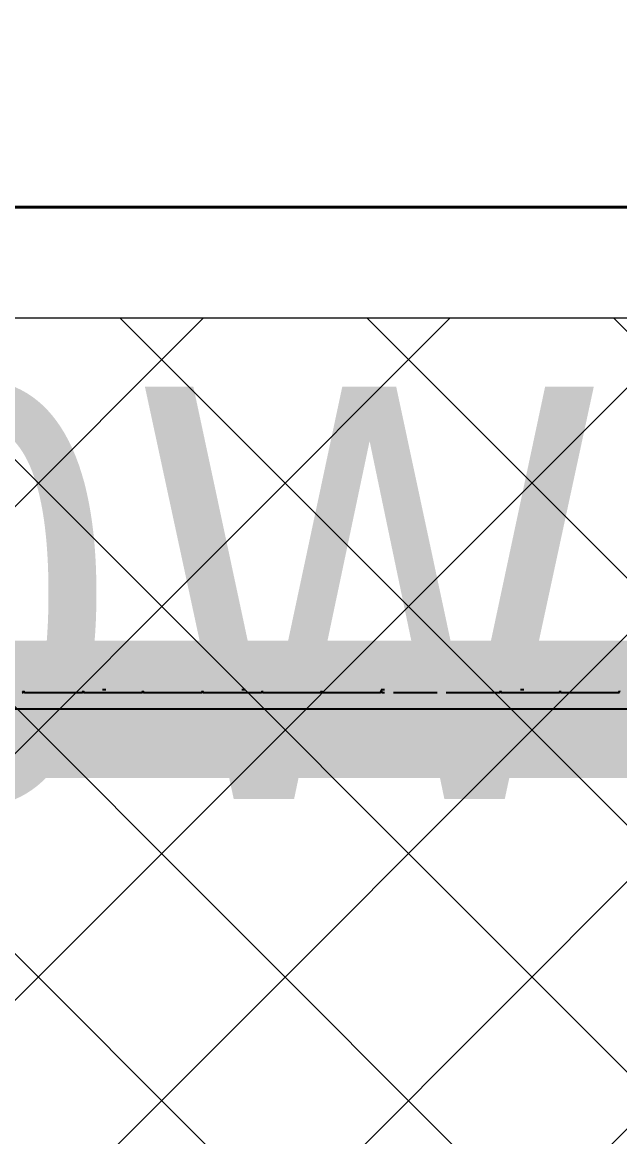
# Model space of a CAD drawing. Header units: centimetres. Extents: x 405564 to 502064, y 46284 to 60634.
# Drawn here: x 454624.89 to 454646.62, y 52968.73 to 53009.26 of the extents above; entities that cross this region are included whole.
import ezdxf
from ezdxf import colors
from ezdxf.entities.mleader import LeaderData, LeaderLine
from ezdxf.math import Vec2, Vec3
from ezdxf.xclip import XClip

# ---------------------------------------------------------------- set-up
doc = ezdxf.new("R2010")
doc.units = ezdxf.units.CM
doc.header["$XCLIPFRAME"] = 0
doc.linetypes.add('SLD-2点鎖線', pattern=[12.7, 6.35, -1.27, 1.27, -1.27, 1.27, -1.27])
doc.linetypes.add('SLD-実線', pattern=[0])
for name, color, linetype in [('---___EB_draft03_cihazlar', 8, 'Continuous'), ('0-KRCN-ASMATAVAN-130426', 8, 'Continuous'), ('AS_DUV', 8, 'Continuous'), ('AS_PYZ_BINA', 8, 'Continuous')]:
    doc.layers.add(name, color=color, linetype=linetype)
for name, color, linetype, lineweight in [('0-KRCN-AYDINLATMA-130426', 8, 'Continuous', 9), ('0-KRCN-MİMARİ-220526', 8, 'Continuous', 9), ('OL_Ic', 8, 'Continuous', 9)]:
    doc.layers.add(name, color=color, linetype=linetype, lineweight=lineweight)
doc.styles.add('Normal_ITL', font='swissi.ttf')
doc.styles.add('TAHOMA', font='tahoma.ttf')

# ---------------------------------------------------------------- blocks, each defined once
blk = doc.blocks.new('50W 60x60 cm  SIVA ALTI LED ARMATÜR')
at = {"layer": '0-KRCN-AYDINLATMA-130426'}
h = blk.add_hatch(dxfattribs=at)
h.set_pattern_fill('ANSI37', color=256, scale=0.2)
h.paths.add_polyline_path([(-2.6, 2.5943), (2.6, 2.5943), (2.6, -2.6057), (-2.6, -2.6057)])
for points in [[(-3, 2.9943), (3, 2.9943), (3, -3.007), (-3, -3.007)], [(-2.6, 2.5943), (2.6, 2.5943), (2.6, -2.6057), (-2.6, -2.6057)]]:
    blk.add_lwpolyline(points, close=True, dxfattribs=at)
at = {"layer": '0-KRCN-AYDINLATMA-130426', "insert": (-2.35, 2.3443), "char_height": 1.5, "attachment_point": 1, "style": 'TAHOMA'}
blk.add_mtext_dynamic_manual_height_columns('{\\fTahoma|b0|i0|c162|p34;50W}', width=1.5, gutter_width=1.25, heights=[0], dxfattribs=at)
blk = doc.blocks.new('G$C27E741DA')
at = {"layer": '0-KRCN-AYDINLATMA-130426', "xscale": 10, "yscale": 10, "zscale": 10}
blk.add_blockref('50W 60x60 cm  SIVA ALTI LED ARMATÜR', (16565.68, 5838.546), dxfattribs=at)
blk = doc.blocks.new('SMD Dizgi Makinesi')
at = {"layer": '---___EB_draft03_cihazlar', "linetype": 'SLD-実線'}
for p, q in [((275671.406, -39761.782), (275671.417, -39761.782)), ((275671.469, -39762.864), (275671.469, -39761.832)), ((275671.469, -39763.895), (275671.469, -39762.864)), ((275671.406, -39763.95), (275671.417, -39763.95)), ((275671.469, -39765.032), (275671.469, -39764)), ((275671.469, -39766.064), (275671.469, -39765.032)), ((275671.365, -39765.267), (275671.365, -39765.388)), ((275671.406, -39766.119), (275671.417, -39766.119)), ((275671.469, -39767.2), (275671.469, -39766.169)), ((275671.469, -39768.091), (275671.469, -39767.2)), ((275671.469, -39769.368), (275671.469, -39768.417)), ((275671.469, -39770.009), (275671.469, -39769.368)), ((275671.365, -39770.335), (275671.365, -39770.455)), ((275671.469, -39770.4), (275671.469, -39770.335)), ((275671.417, -39770.45), (275671.365, -39770.45)), ((275671.365, -39770.455), (275671.417, -39770.455)), ((275671.469, -39771.536), (275671.469, -39770.505)), ((275671.469, -39772.568), (275671.469, -39771.536)), ((275671.406, -39772.623), (275671.417, -39772.623)), ((275671.469, -39773.705), (275671.469, -39772.673)), ((275671.469, -39774.736), (275671.469, -39773.705)), ((275671.406, -39774.791), (275671.417, -39774.791)), ((275671.469, -39775.873), (275671.469, -39774.841)), ((275671.365, -39775.402), (275671.365, -39775.522)), ((275671.469, -39776.904), (275671.469, -39775.873)), ((275671.406, -39776.959), (275671.417, -39776.959)), ((275671.469, -39778.041), (275671.469, -39777.009)), ((275671.469, -39779.072), (275671.469, -39778.041)), ((275671.406, -39779.128), (275671.417, -39779.128)), ((275671.469, -39780.209), (275671.469, -39779.178)), ((275671.365, -39780.469), (275671.365, -39780.59)), ((275671.469, -39781.241), (275671.469, -39780.209)), ((275671.406, -39781.296), (275671.417, -39781.296)), ((275671.469, -39782.377), (275671.469, -39781.346)), ((275671.469, -39783.409), (275671.469, -39782.377)), ((275671.406, -39783.464), (275671.417, -39783.464))]:
    blk.add_line(p, q, dxfattribs=at)
at = {"layer": '---___EB_draft03_cihazlar', "linetype": 'SLD-2点鎖線'}
for p, q in [((275671.406, -39761.782), (275671.417, -39761.782)), ((275671.469, -39762.864), (275671.469, -39761.832)), ((275671.469, -39763.895), (275671.469, -39762.864)), ((275671.406, -39763.95), (275671.417, -39763.95)), ((275671.469, -39765.032), (275671.469, -39764)), ((275671.469, -39766.064), (275671.469, -39765.032)), ((275671.365, -39765.267), (275671.365, -39765.388)), ((275671.406, -39766.119), (275671.417, -39766.119)), ((275671.469, -39767.2), (275671.469, -39766.169)), ((275671.469, -39768.091), (275671.469, -39767.2)), ((275671.469, -39769.368), (275671.469, -39768.417)), ((275671.469, -39770.009), (275671.469, -39769.368)), ((275671.365, -39770.335), (275671.365, -39770.455)), ((275671.469, -39770.4), (275671.469, -39770.335)), ((275671.417, -39770.45), (275671.365, -39770.45)), ((275671.365, -39770.455), (275671.417, -39770.455)), ((275671.469, -39771.536), (275671.469, -39770.505)), ((275671.469, -39772.568), (275671.469, -39771.536)), ((275671.406, -39772.623), (275671.417, -39772.623)), ((275671.469, -39773.705), (275671.469, -39772.673)), ((275671.469, -39774.736), (275671.469, -39773.705)), ((275671.406, -39774.791), (275671.417, -39774.791)), ((275671.469, -39775.873), (275671.469, -39774.841)), ((275671.365, -39775.402), (275671.365, -39775.522)), ((275671.469, -39776.904), (275671.469, -39775.873)), ((275671.406, -39776.959), (275671.417, -39776.959)), ((275671.469, -39778.041), (275671.469, -39777.009)), ((275671.469, -39779.072), (275671.469, -39778.041)), ((275671.406, -39779.128), (275671.417, -39779.128)), ((275671.469, -39780.209), (275671.469, -39779.178)), ((275671.365, -39780.469), (275671.365, -39780.59)), ((275671.469, -39781.241), (275671.469, -39780.209)), ((275671.406, -39781.296), (275671.417, -39781.296)), ((275671.469, -39782.377), (275671.469, -39781.346)), ((275671.469, -39783.409), (275671.469, -39782.377)), ((275671.406, -39783.464), (275671.417, -39783.464))]:
    blk.add_line(p, q, dxfattribs=at)
at = {"layer": '---___EB_draft03_cihazlar', "color": 1, "const_width": 5}
blk.add_lwpolyline([(275672.077, -39868.157), (275672.077, -39731.157)], dxfattribs=at)
at = {"layer": '---___EB_draft03_cihazlar', "color": 1}
blk.add_lwpolyline([(275426.077, -39731.157), (275672.077, -39731.157), (275672.077, -39868.157), (275426.077, -39868.157), (275426.077, -39731.157)], dxfattribs=at)
at = {"layer": '---___EB_draft03_cihazlar', "linetype": 'SLD-2点鎖線'}
for centre, start_param, end_param in [((275671.417, -39761.832), 3.141593, 4.712389), ((275671.417, -39763.895), 1.570796, 3.141593), ((275671.417, -39764), 3.141593, 4.712389), ((275671.417, -39766.064), 1.570796, 3.141593), ((275671.417, -39766.169), 3.141593, 4.712389), ((275671.417, -39770.4), 1.570796, 3.141593), ((275671.417, -39770.505), 3.141593, 4.712389), ((275671.417, -39772.568), 1.570796, 3.141593), ((275671.417, -39772.673), 3.141593, 4.712389), ((275671.417, -39774.736), 1.570796, 3.141593), ((275671.417, -39774.841), 3.141593, 4.712389), ((275671.417, -39776.904), 1.570796, 3.141593), ((275671.417, -39777.009), 3.141593, 4.712389), ((275671.417, -39779.072), 1.570796, 3.141593), ((275671.417, -39779.178), 3.141593, 4.712389), ((275671.417, -39781.241), 1.570796, 3.141593), ((275671.417, -39781.346), 3.141593, 4.712389), ((275671.417, -39783.409), 1.570796, 3.141593), ((275671.417, -39783.514), 3.141593, 4.712389)]:
    blk.add_ellipse(centre, major_axis=(-0.0517, 0), ratio=0.969208, start_param=start_param, end_param=end_param, dxfattribs=at)
at = {"layer": '---___EB_draft03_cihazlar', "linetype": 'SLD-実線'}
for centre, start_param, end_param in [((275671.417, -39761.832), 3.141593, 4.712389), ((275671.417, -39763.895), 1.570796, 3.141593), ((275671.417, -39764), 3.141593, 4.712389), ((275671.417, -39766.064), 1.570796, 3.141593), ((275671.417, -39766.169), 3.141593, 4.712389), ((275671.417, -39770.4), 1.570796, 3.141593), ((275671.417, -39770.505), 3.141593, 4.712389), ((275671.417, -39772.568), 1.570796, 3.141593), ((275671.417, -39772.673), 3.141593, 4.712389), ((275671.417, -39774.736), 1.570796, 3.141593), ((275671.417, -39774.841), 3.141593, 4.712389), ((275671.417, -39776.904), 1.570796, 3.141593), ((275671.417, -39777.009), 3.141593, 4.712389), ((275671.417, -39779.072), 1.570796, 3.141593), ((275671.417, -39779.178), 3.141593, 4.712389), ((275671.417, -39781.241), 1.570796, 3.141593), ((275671.417, -39781.346), 3.141593, 4.712389), ((275671.417, -39783.409), 1.570796, 3.141593), ((275671.417, -39783.514), 3.141593, 4.712389)]:
    blk.add_ellipse(centre, major_axis=(-0.0517, 0), ratio=0.969208, start_param=start_param, end_param=end_param, dxfattribs=at)
blk = doc.blocks.new('A$Ca63a641c')
at = {"layer": 'AS_PYZ_BINA'}
ml = blk.add_multileader_mtext('Standard', dxfattribs=at)
ml.set_content('EST boyalı panel çit ve panel çit kapı (AS 51.101)', color=256, style='Normal_ITL')
ml.set_leader_properties()
ml.build(insert=Vec2(0, 0))
ml.multileader.update_dxf_attribs({"dogleg_length": 0.379, "arrow_head_size": 17.043, "scale": 75})
ctx = ml.context
ctx.base_point, ctx.scale, ctx.char_height, ctx.arrow_head_size, ctx.landing_gap_size, ctx.plane_origin = Vec3(140.513, 464.302), 75, 20, 17.043, 14.202, Vec3(92.505, 620.113)
notes = []
notes.append((ctx, [(0, (1, 1, 0), (112.109, 464.302), (1, 0), 28.404, [(0, [(68.504, 410)], 0, [])])]))
ctx.mtext.insert, ctx.mtext.width, ctx.mtext.flow_direction = Vec3(154.715, 477.513), 604.56338, 5
for ctx, leaders in notes:
    for number, flags, end, landing, length, lines in leaders:
        leader = LeaderData()
        leader.index, (leader.has_last_leader_line, leader.has_dogleg_vector, leader.attachment_direction) = number, flags
        leader.last_leader_point, leader.dogleg_vector, leader.dogleg_length = Vec3(end), Vec3(landing), length
        for number, points, colour, breaks in lines:
            line = LeaderLine()
            line.index, line.vertices, line.color, line.breaks = number, Vec3.list(points), colors.encode_raw_color(colour), breaks
            leader.lines.append(line)
        ctx.leaders.append(leader)
blk = doc.blocks.new('A$C85dec720')
at = {"layer": 'OL_Ic'}
blk.add_blockref('A$Ca63a641c', (5315.078, 5344.253, 28.4), dxfattribs=at)
blk = doc.blocks.new('A$C6A10300A')
at = {"layer": '---___EB_draft03_cihazlar', "rotation": 270}
blk.add_blockref('SMD Dizgi Makinesi', (56344.337, 268022.333), dxfattribs=at)
at = {"layer": 'AS_DUV'}
ref = blk.add_blockref('A$C85dec720', (28900.964, -17748.984), dxfattribs=dict(at, rotation=105.0255580063709))
XClip(ref).set_block_clipping_path([(6220.3367769278, 6783.7313721173), (4126.4071464743, -1017.0000000052), (7354.8298234051, -1883.5969356479), (9448.7594538586, 5917.1344364745)])

msp = doc.modelspace()

# ---------------------------------------------------------------- linework, layer by layer
at = {"layer": '0-KRCN-ASMATAVAN-130426'}
msp.add_line((454059.746, 53002.563), (454839.746, 53002.563), dxfattribs=at)

# ---------------------------------------------------------------- block references
at = {"layer": '0-KRCN-AYDINLATMA-130426'}
msp.add_blockref('G$C27E741DA', (438064.066, 47134.016), dxfattribs=at)

# ---------------------------------------------------------------- next in the draw order: block references
at = {"layer": '0-KRCN-MİMARİ-220526'}
msp.add_blockref('A$C6A10300A', (438064.066, 60634.016), dxfattribs=at)

doc.saveas('drawing.dxf')
